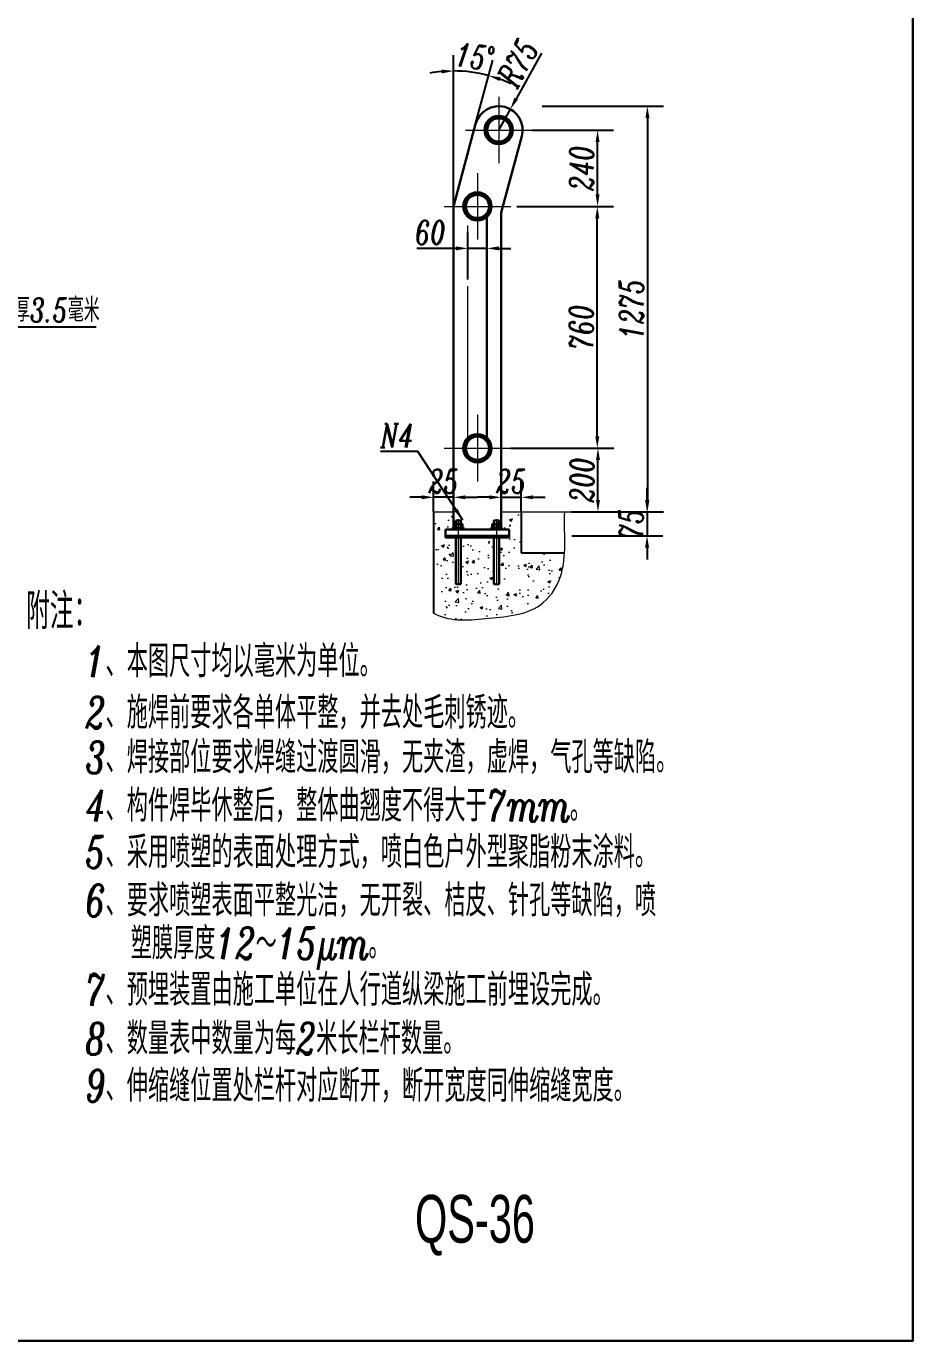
# Model space of a CAD drawing. Header units: millimetres. Extents: x -24082 to -8318, y -18393 to -12453.
# Drawn here: x -10545 to -8318, y -18393 to -15089 of the extents above; entities that cross this region are included whole.
import ezdxf
from ezdxf.enums import TextEntityAlignment as Align

# ---------------------------------------------------------------- set-up
doc = ezdxf.new("R2010")
doc.units = ezdxf.units.MM
doc.header["$LTSCALE"] = 12
doc.linetypes.add('CENTER', pattern=[50.8, 31.75, -6.35, 6.35, -6.35])
doc.layers.add('1', color=1, linetype='Continuous')
doc.layers.add('图框', color=5, linetype='Continuous')
for name, color, linetype, lineweight in [('1轮廓实线层', 1, 'Continuous', 30), ('2细线层', 7, 'Continuous', 13), ('3中心线层', 1, 'CENTER', 13), ('5剖面线层', 7, 'Continuous', 13), ('6文字层', 7, 'Continuous', 13), ('7标注层', 7, 'Continuous', 13)]:
    doc.layers.add(name, color=color, linetype=linetype, lineweight=lineweight)
doc.styles.add('ffdb', font='italc1.shx', dxfattribs={"width": 0.7, "bigfont": 'fsdb.shx'})
doc.styles.add('HZTXT', font='italc1.shx', dxfattribs={"width": 0.75, "bigfont": 'fsdb.shx'})
doc.styles.add('tk', font='fsdb_e.shx', dxfattribs={"width": 0.75, "bigfont": 'fsdb.shx'})
doc.dimstyles.new('TH_GBDIM', dxfattribs={"dimscale": 20, "dimtxt": 3, "dimasz": 1.5, "dimexe": 2, "dimexo": 0, "dimgap": 1.5, "dimtad": 1, "dimdec": 1, "dimzin": 0, "dimdsep": 46, "dimtxsty": 'HZTXT', "dimcen": 2.5, "dimclrd": 6, "dimclre": 6, "dimclrt": 6, "dimadec": 0, "dimazin": 0, "dimtfac": 0.714286, "dimtdec": 1, "dimtmove": 0, "dimatfit": 3, "dimfxl": 1, "dimtolj": 1, "dimtzin": 0, "dimarcsym": 0})

# ---------------------------------------------------------------- blocks, each defined once
blk = doc.blocks.new('*D615')
at = {"layer": '7标注层', "lineweight": -2}
for p, q in [((-9274.6, -15349.3), (-9069.9, -15349.3)), ((-9109.9, -15511.3), (-9109.9, -15379.3)), ((-9312.7, -15541.3), (-9069.9, -15541.3))]:
    blk.add_line(p, q, dxfattribs=at)
at = {"layer": '7标注层'}
for points in [[(-9114.9, -15379.3), (-9104.9, -15379.3), (-9109.9, -15349.3)], [(-9114.9, -15511.3), (-9104.9, -15511.3), (-9109.9, -15541.3)]]:
    blk.add_solid(points, dxfattribs=at)
at = {"layer": 'Defpoints', "color": 0}
for p in [(-9274.6, -15349.3), (-9109.9, -15349.3), (-9312.7, -15541.3)]:
    blk.add_point(p, dxfattribs=at)
at = {"layer": '7标注层', "insert": (-9149.9, -15445.3), "char_height": 60, "attachment_point": 5, "rotation": 90, "style": 'ffdb'}
blk.add_mtext('\\A1;240{}{}', dxfattribs=at)
blk = doc.blocks.new('*D616')
at = {"layer": '7标注层', "lineweight": -2}
for p, q in [((-9249.3, -15289.3), (-8944.6, -15289.3)), ((-8984.6, -15319.3), (-8984.6, -16279.3)), ((-9175.8, -16309.3), (-8944.6, -16309.3))]:
    blk.add_line(p, q, dxfattribs=at)
at = {"layer": '7标注层'}
for points in [[(-8989.6, -15319.3), (-8979.6, -15319.3), (-8984.6, -15289.3)], [(-8989.6, -16279.3), (-8979.6, -16279.3), (-8984.6, -16309.3)]]:
    blk.add_solid(points, dxfattribs=at)
at = {"layer": 'Defpoints', "color": 0}
for p in [(-9249.3, -15289.3), (-9175.8, -16309.3), (-8984.6, -16309.3)]:
    blk.add_point(p, dxfattribs=at)
at = {"layer": '7标注层', "insert": (-9024.6, -15799.3), "char_height": 60, "attachment_point": 5, "rotation": 90, "style": 'ffdb'}
blk.add_mtext('\\A1;1275{}{}', dxfattribs=at)
blk = doc.blocks.new('*D617')
at = {"layer": '7标注层', "lineweight": -2}
for p, q in [((-9471.7, -15541.3), (-9471.7, -15160.9)), ((-9416.1, -15333.8), (-9373.3, -15173.8))]:
    blk.add_line(p, q, dxfattribs=at)
for start, end in [(75, 90), (95.0505, 100.1011), (64.8989, 69.9495)]:
    blk.add_arc((-9471.7, -15541.3), 340.4, start, end, dxfattribs=at)
at = {"layer": '7标注层'}
for points in [[(-9501.9, -15197.2), (-9501.5, -15207.2), (-9471.7, -15200.9)], [(-9356.5, -15226.3), (-9353.5, -15216.7), (-9383.6, -15212.5)]]:
    blk.add_solid(points, dxfattribs=at)
at = {"layer": 'Defpoints', "color": 0}
for p in [(-9442.1, -15202.2), (-9416.1, -15333.8), (-9471.7, -15541.3), (-9471.7, -15541.3), (-9471.7, -16350.9)]:
    blk.add_point(p, dxfattribs=at)
at = {"layer": '7标注层', "insert": (-9417.1, -15164.8), "char_height": 60, "attachment_point": 5, "rotation": 351.7426, "style": 'ffdb'}
blk.add_mtext('\\A1;15%%d{}{}', dxfattribs=at)
blk = doc.blocks.new('*D618')
at = {"layer": '7标注层', "lineweight": -2}
for p, q in [((-9310.4, -16149.3), (-9068.8, -16149.3)), ((-9108.8, -16279.3), (-9108.8, -16179.3)), ((-9150.7, -16309.3), (-9068.8, -16309.3))]:
    blk.add_line(p, q, dxfattribs=at)
at = {"layer": '7标注层'}
for points in [[(-9113.8, -16179.3), (-9103.8, -16179.3), (-9108.8, -16149.3)], [(-9113.8, -16279.3), (-9103.8, -16279.3), (-9108.8, -16309.3)]]:
    blk.add_solid(points, dxfattribs=at)
at = {"layer": 'Defpoints', "color": 0}
for p in [(-9310.4, -16149.3), (-9108.8, -16149.3), (-9150.7, -16309.3)]:
    blk.add_point(p, dxfattribs=at)
at = {"layer": '7标注层', "insert": (-9148.8, -16229.3), "char_height": 60, "attachment_point": 5, "rotation": 90, "style": 'ffdb'}
blk.add_mtext('\\A1;200{}{}', dxfattribs=at)
blk = doc.blocks.new('*D619')
at = {"layer": '7标注层', "lineweight": -2}
for p, q in [((-8985.5, -16279.3), (-8985.5, -16249.3)), ((-9175.8, -16309.3), (-8945.5, -16309.3)), ((-8985.5, -16309.3), (-8985.5, -16369.3)), ((-9174.4, -16369.3), (-8945.5, -16369.3)), ((-8985.5, -16399.3), (-8985.5, -16429.3))]:
    blk.add_line(p, q, dxfattribs=at)
at = {"layer": '7标注层'}
for points in [[(-8990.5, -16279.3), (-8980.5, -16279.3), (-8985.5, -16309.3)], [(-8990.5, -16399.3), (-8980.5, -16399.3), (-8985.5, -16369.3)]]:
    blk.add_solid(points, dxfattribs=at)
at = {"layer": 'Defpoints', "color": 0}
for p in [(-9175.8, -16309.3), (-9174.4, -16369.3), (-8985.5, -16369.3)]:
    blk.add_point(p, dxfattribs=at)
at = {"layer": '7标注层', "insert": (-9025.5, -16339.3), "char_height": 60, "attachment_point": 5, "rotation": 90, "style": 'ffdb'}
blk.add_mtext('\\A1;75{}{}', dxfattribs=at)
blk = doc.blocks.new('*D620')
at = {"layer": '7标注层', "lineweight": -2}
for p, q in [((-9312.7, -15541.3), (-9070.5, -15541.3)), ((-9110.5, -16119.3), (-9110.5, -15571.3)), ((-9328.1, -16149.3), (-9070.5, -16149.3))]:
    blk.add_line(p, q, dxfattribs=at)
at = {"layer": '7标注层'}
for points in [[(-9115.5, -15571.3), (-9105.5, -15571.3), (-9110.5, -15541.3)], [(-9115.5, -16119.3), (-9105.5, -16119.3), (-9110.5, -16149.3)]]:
    blk.add_solid(points, dxfattribs=at)
at = {"layer": 'Defpoints', "color": 0}
for p in [(-9312.7, -15541.3), (-9110.5, -15541.3), (-9328.1, -16149.3)]:
    blk.add_point(p, dxfattribs=at)
at = {"layer": '7标注层', "insert": (-9150.5, -15845.3), "char_height": 60, "attachment_point": 5, "rotation": 90, "style": 'ffdb'}
blk.add_mtext('\\A1;760', dxfattribs=at)
blk = doc.blocks.new('*D621')
at = {"layer": '7标注层', "lineweight": -2}
for p, q in [((-9435.7, -15725.3), (-9435.7, -15606.9)), ((-9387.7, -15725.3), (-9387.7, -15606.9)), ((-9465.7, -15646.9), (-9563.7, -15646.9)), ((-9387.7, -15646.9), (-9435.7, -15646.9)), ((-9357.7, -15646.9), (-9327.7, -15646.9))]:
    blk.add_line(p, q, dxfattribs=at)
at = {"layer": '7标注层'}
for points in [[(-9465.7, -15641.9), (-9465.7, -15651.9), (-9435.7, -15646.9)], [(-9357.7, -15641.9), (-9357.7, -15651.9), (-9387.7, -15646.9)]]:
    blk.add_solid(points, dxfattribs=at)
at = {"layer": 'Defpoints', "color": 0}
for p in [(-9435.7, -15646.9), (-9435.7, -15725.3), (-9387.7, -15725.3)]:
    blk.add_point(p, dxfattribs=at)
at = {"layer": '7标注层', "insert": (-9529.7, -15606.9), "char_height": 60, "attachment_point": 5, "style": 'ffdb'}
blk.add_mtext('\\A1;60{}{}', dxfattribs=at)
blk = doc.blocks.new('*D622')
at = {"layer": '7标注层', "lineweight": -2}
for p, q in [((-9250.5, -15155.9), (-9314.4, -15270.7)), ((-9358.2, -15349.3), (-9329, -15296.9))]:
    blk.add_line(p, q, dxfattribs=at)
at = {"layer": '7标注层'}
blk.add_solid([(-9318.8, -15268.2), (-9310, -15273.1), (-9329, -15296.9)], dxfattribs=at)
at = {"layer": 'Defpoints', "color": 0}
for p in [(-9329, -15296.9), (-9358.2, -15349.3)]:
    blk.add_point(p, dxfattribs=at)
at = {"layer": '7标注层', "insert": (-9310.1, -15180.7), "char_height": 60, "attachment_point": 5, "rotation": 60.9041, "style": 'ffdb'}
blk.add_mtext('\\A1;R75{}{}', dxfattribs=at)
blk = doc.blocks.new('*D592')
at = {"layer": '7标注层', "lineweight": -2}
for p, q in [((-9521.7, -16309.3), (-9521.7, -16232.7)), ((-9471.7, -16309.3), (-9471.7, -16232.7)), ((-9551.7, -16272.7), (-9581.7, -16272.7)), ((-9471.7, -16272.7), (-9521.7, -16272.7)), ((-9441.7, -16272.7), (-9411.7, -16272.7))]:
    blk.add_line(p, q, dxfattribs=at)
at = {"layer": '7标注层'}
for points in [[(-9551.7, -16267.7), (-9551.7, -16277.7), (-9521.7, -16272.7)], [(-9441.7, -16267.7), (-9441.7, -16277.7), (-9471.7, -16272.7)]]:
    blk.add_solid(points, dxfattribs=at)
at = {"layer": 'Defpoints', "color": 0}
for p in [(-9521.7, -16272.7), (-9521.7, -16309.3), (-9471.7, -16309.3)]:
    blk.add_point(p, dxfattribs=at)
at = {"layer": '7标注层', "insert": (-9496.7, -16232.7), "char_height": 60, "attachment_point": 5, "style": 'ffdb'}
blk.add_mtext('\\A1;25', dxfattribs=at)
blk = doc.blocks.new('*D593')
at = {"layer": '7标注层', "lineweight": -2}
for p, q in [((-9351.7, -16309.3), (-9351.7, -16232.7)), ((-9301.7, -16309.3), (-9301.7, -16232.7)), ((-9381.7, -16272.7), (-9411.7, -16272.7)), ((-9351.7, -16272.7), (-9301.7, -16272.7)), ((-9271.7, -16272.7), (-9241.7, -16272.7))]:
    blk.add_line(p, q, dxfattribs=at)
at = {"layer": '7标注层'}
for points in [[(-9381.7, -16267.7), (-9381.7, -16277.7), (-9351.7, -16272.7)], [(-9271.7, -16267.7), (-9271.7, -16277.7), (-9301.7, -16272.7)]]:
    blk.add_solid(points, dxfattribs=at)
at = {"layer": 'Defpoints', "color": 0}
for p in [(-9301.7, -16272.7), (-9351.7, -16309.3), (-9301.7, -16309.3)]:
    blk.add_point(p, dxfattribs=at)
at = {"layer": '7标注层', "insert": (-9326.7, -16232.7), "char_height": 60, "attachment_point": 5, "style": 'ffdb'}
blk.add_mtext('\\A1;25', dxfattribs=at)

msp = doc.modelspace()

# ---------------------------------------------------------------- hatches: boundary and pattern name
at = {"layer": '5剖面线层'}
h = msp.add_hatch(dxfattribs=at)
h.set_pattern_fill('AR-CONC', color=256, scale=0.4, style=0)
h.set_pattern_definition([(50, (-15027.17, -19104.534), (72.87387, -6.37563), [7.62, -83.82]), (355, (-15027.17, -19104.534), (-14.0971, 76.4227), [6.096, -67.056]), (100.451, (-15021.1, -19105.065), (58.777, 70.0467), [6.476, -71.236]), (46.1842, (-15027.17, -19084.21), (108.4316, -16.8169), [11.43, -125.73]), (96.6356, (-15018.13, -19085.62), (94.9617, 98.9702), [9.714, -106.854]), (351.184, (-15027.17, -19084.21), (94.9618, 98.97), [9.144, -100.584]), (21, (-15017.01, -19089.294), (60.64595, -40.9062), [7.62, -83.82]), (326, (-15017.01, -19089.294), (24.7208, 73.6752), [6.096, -67.056]), (71.4514, (-15011.956, -19092.7), (85.3666, 32.76914), [6.476, -71.236]), (37.5, (-15027.17, -19104.534), (1.23544, 33.82202), [0, -66.2432, 0, -68.072, 0, -67.31]), (7.5, (-15027.17, -19104.534), (26.72787, 40.07223), [0, -38.8112, 0, -64.7192, 0, -25.654]), (327.5, (-15049.826, -19104.534), (54.23624, -2.2915), [0, -25.4, 0, -79.248, 0, -105.156]), (317.5, (-15059.986, -19104.534), (59.25167, 10.1706), [0, -33.02, 0, -52.6288, 0, -74.676])])
edge = h.paths.add_edge_path()
edge.add_line((-9301.736, -16412.694), (-9301.736, -16309.306))
edge.add_line((-9301.736, -16309.306), (-9351.736, -16309.306))
edge.add_line((-9351.736, -16309.306), (-9351.736, -16350.906))
edge.add_line((-9351.736, -16350.906), (-9347.736, -16350.906))
edge.add_line((-9347.736, -16350.906), (-9347.736, -16353.306))
edge.add_line((-9347.736, -16353.306), (-9331.736, -16353.306))
edge.add_line((-9331.736, -16353.306), (-9331.736, -16374.106))
edge.add_line((-9331.736, -16374.106), (-9357.336, -16374.106))
edge.add_line((-9357.336, -16374.106), (-9357.336, -16462.106))
edge.add_arc((-9341.336, -16462.106), 16, 180, 270)
edge.add_line((-9341.336, -16478.106), (-9306.136, -16478.106))
edge.add_line((-9306.136, -16478.106), (-9306.136, -16490.906))
edge.add_line((-9306.136, -16490.906), (-9341.336, -16490.906))
edge.add_arc((-9341.336, -16462.106), 28.8, 180, 270, ccw=False)
edge.add_line((-9370.136, -16462.106), (-9370.136, -16374.106))
edge.add_line((-9370.136, -16374.106), (-9453.336, -16374.106))
edge.add_line((-9453.336, -16374.106), (-9453.336, -16462.106))
edge.add_arc((-9482.136, -16462.106), 28.8, -90, 0, ccw=False)
edge.add_line((-9482.136, -16490.906), (-9517.336, -16490.906))
edge.add_line((-9517.336, -16490.906), (-9517.336, -16478.106))
edge.add_line((-9517.336, -16478.106), (-9482.136, -16478.106))
edge.add_arc((-9482.136, -16462.106), 16, 270, 360)
edge.add_line((-9466.136, -16462.106), (-9466.136, -16374.106))
edge.add_line((-9466.136, -16374.106), (-9491.736, -16374.106))
edge.add_line((-9491.736, -16374.106), (-9491.736, -16353.306))
edge.add_line((-9491.736, -16353.306), (-9475.736, -16353.306))
edge.add_line((-9475.736, -16353.306), (-9475.736, -16350.906))
edge.add_line((-9475.736, -16350.906), (-9471.736, -16350.906))
edge.add_line((-9471.736, -16350.906), (-9471.736, -16309.306))
edge.add_line((-9471.736, -16309.306), (-9521.736, -16309.306))
edge.add_line((-9521.736, -16309.306), (-9521.736, -16563.669))
edge.add_line((-9521.736, -16563.669), (-9521.05, -16564.069))
edge.add_line((-9521.05, -16564.069), (-9518.324, -16565.563))
edge.add_line((-9518.324, -16565.563), (-9515.571, -16566.976))
edge.add_line((-9515.571, -16566.976), (-9512.792, -16568.308))
edge.add_line((-9512.792, -16568.308), (-9509.987, -16569.56))
edge.add_line((-9509.987, -16569.56), (-9507.157, -16570.735))
edge.add_line((-9507.157, -16570.735), (-9504.302, -16571.834))
edge.add_line((-9504.302, -16571.834), (-9501.424, -16572.86))
edge.add_line((-9501.424, -16572.86), (-9498.522, -16573.813))
edge.add_line((-9498.522, -16573.813), (-9495.598, -16574.697))
edge.add_line((-9495.598, -16574.697), (-9492.652, -16575.514))
edge.add_line((-9492.652, -16575.514), (-9489.684, -16576.264))
edge.add_line((-9489.684, -16576.264), (-9486.695, -16576.951))
edge.add_line((-9486.695, -16576.951), (-9483.686, -16577.576))
edge.add_line((-9483.686, -16577.576), (-9480.658, -16578.141))
edge.add_line((-9480.658, -16578.141), (-9477.61, -16578.648))
edge.add_line((-9477.61, -16578.648), (-9474.543, -16579.098))
edge.add_line((-9474.543, -16579.098), (-9471.458, -16579.495))
edge.add_line((-9471.458, -16579.495), (-9468.356, -16579.84))
edge.add_line((-9468.356, -16579.84), (-9465.238, -16580.134))
edge.add_line((-9465.238, -16580.134), (-9462.102, -16580.381))
edge.add_line((-9462.102, -16580.381), (-9458.952, -16580.581))
edge.add_line((-9458.952, -16580.581), (-9455.786, -16580.736))
edge.add_line((-9455.786, -16580.736), (-9452.606, -16580.85))
edge.add_line((-9452.606, -16580.85), (-9449.411, -16580.923))
edge.add_line((-9449.411, -16580.923), (-9446.204, -16580.957))
edge.add_line((-9446.204, -16580.957), (-9442.983, -16580.956))
edge.add_line((-9442.983, -16580.956), (-9439.751, -16580.919))
edge.add_line((-9439.751, -16580.919), (-9436.507, -16580.85))
edge.add_line((-9436.507, -16580.85), (-9433.252, -16580.75))
edge.add_line((-9433.252, -16580.75), (-9429.986, -16580.622))
edge.add_line((-9429.986, -16580.622), (-9426.711, -16580.467))
edge.add_line((-9426.711, -16580.467), (-9423.426, -16580.287))
edge.add_line((-9423.426, -16580.287), (-9420.133, -16580.085))
edge.add_line((-9420.133, -16580.085), (-9416.832, -16579.861))
edge.add_line((-9416.832, -16579.861), (-9413.523, -16579.619))
edge.add_line((-9413.523, -16579.619), (-9410.207, -16579.36))
edge.add_line((-9410.207, -16579.36), (-9406.885, -16579.086))
edge.add_line((-9406.885, -16579.086), (-9403.557, -16578.798))
edge.add_line((-9403.557, -16578.798), (-9400.225, -16578.5))
edge.add_line((-9400.225, -16578.5), (-9396.887, -16578.193))
edge.add_line((-9396.887, -16578.193), (-9393.545, -16577.878))
edge.add_line((-9393.545, -16577.878), (-9390.201, -16577.558))
edge.add_line((-9390.201, -16577.558), (-9386.853, -16577.235))
edge.add_line((-9386.853, -16577.235), (-9383.503, -16576.911))
edge.add_line((-9383.503, -16576.911), (-9380.151, -16576.587))
edge.add_line((-9380.151, -16576.587), (-9376.799, -16576.263))
edge.add_line((-9376.799, -16576.263), (-9373.447, -16575.938))
edge.add_line((-9373.447, -16575.938), (-9370.096, -16575.609))
edge.add_line((-9370.096, -16575.609), (-9366.748, -16575.275))
edge.add_line((-9366.748, -16575.275), (-9363.403, -16574.935))
edge.add_line((-9363.403, -16574.935), (-9360.063, -16574.586))
edge.add_line((-9360.063, -16574.586), (-9356.728, -16574.227))
edge.add_line((-9356.728, -16574.227), (-9353.4, -16573.856))
edge.add_line((-9353.4, -16573.856), (-9350.08, -16573.472))
edge.add_line((-9350.08, -16573.472), (-9346.769, -16573.073))
edge.add_line((-9346.769, -16573.073), (-9343.467, -16572.656))
edge.add_line((-9343.467, -16572.656), (-9340.177, -16572.222))
edge.add_line((-9340.177, -16572.222), (-9336.898, -16571.767))
edge.add_line((-9336.898, -16571.767), (-9333.633, -16571.29))
edge.add_line((-9333.633, -16571.29), (-9330.381, -16570.79))
edge.add_line((-9330.381, -16570.79), (-9327.145, -16570.264))
edge.add_line((-9327.145, -16570.264), (-9323.925, -16569.711))
edge.add_line((-9323.925, -16569.711), (-9320.722, -16569.13))
edge.add_line((-9320.722, -16569.13), (-9317.537, -16568.518))
edge.add_line((-9317.537, -16568.518), (-9314.372, -16567.874))
edge.add_line((-9314.372, -16567.874), (-9311.228, -16567.196))
edge.add_line((-9311.228, -16567.196), (-9308.105, -16566.483))
edge.add_line((-9308.105, -16566.483), (-9305.004, -16565.733))
edge.add_line((-9305.004, -16565.733), (-9301.927, -16564.944))
edge.add_line((-9301.927, -16564.944), (-9298.875, -16564.114))
edge.add_line((-9298.875, -16564.114), (-9295.849, -16563.243))
edge.add_line((-9295.849, -16563.243), (-9292.849, -16562.327))
edge.add_line((-9292.849, -16562.327), (-9289.878, -16561.366))
edge.add_line((-9289.878, -16561.366), (-9286.935, -16560.357))
edge.add_line((-9286.935, -16560.357), (-9284.022, -16559.299))
edge.add_line((-9284.022, -16559.299), (-9281.141, -16558.191))
edge.add_line((-9281.141, -16558.191), (-9278.291, -16557.031))
edge.add_line((-9278.291, -16557.031), (-9275.475, -16555.816))
edge.add_line((-9275.475, -16555.816), (-9272.693, -16554.545))
edge.add_line((-9272.693, -16554.545), (-9269.946, -16553.217))
edge.add_line((-9269.946, -16553.217), (-9267.236, -16551.83))
edge.add_line((-9267.236, -16551.83), (-9264.563, -16550.383))
edge.add_line((-9264.563, -16550.383), (-9261.928, -16548.872))
edge.add_line((-9261.928, -16548.872), (-9259.333, -16547.298))
edge.add_line((-9259.333, -16547.298), (-9256.779, -16545.657))
edge.add_line((-9256.779, -16545.657), (-9254.266, -16543.949))
edge.add_line((-9254.266, -16543.949), (-9251.796, -16542.172))
edge.add_line((-9251.796, -16542.172), (-9249.37, -16540.323))
edge.add_line((-9249.37, -16540.323), (-9246.989, -16538.402))
edge.add_line((-9246.989, -16538.402), (-9244.653, -16536.407))
edge.add_line((-9244.653, -16536.407), (-9242.364, -16534.341))
edge.add_line((-9242.364, -16534.341), (-9240.122, -16532.205))
edge.add_line((-9240.122, -16532.205), (-9237.927, -16530.001))
edge.add_line((-9237.927, -16530.001), (-9235.78, -16527.733))
edge.add_line((-9235.78, -16527.733), (-9233.681, -16525.403))
edge.add_line((-9233.681, -16525.403), (-9231.631, -16523.013))
edge.add_line((-9231.631, -16523.013), (-9229.629, -16520.565))
edge.add_line((-9229.629, -16520.565), (-9227.678, -16518.063))
edge.add_line((-9227.678, -16518.063), (-9225.777, -16515.507))
edge.add_line((-9225.777, -16515.507), (-9223.926, -16512.902))
edge.add_line((-9223.926, -16512.902), (-9222.126, -16510.249))
edge.add_line((-9222.126, -16510.249), (-9220.377, -16507.55))
edge.add_line((-9220.377, -16507.55), (-9218.681, -16504.809))
edge.add_line((-9218.681, -16504.809), (-9217.037, -16502.027))
edge.add_line((-9217.037, -16502.027), (-9215.446, -16499.206))
edge.add_line((-9215.446, -16499.206), (-9213.908, -16496.351))
edge.add_line((-9213.908, -16496.351), (-9212.424, -16493.461))
edge.add_line((-9212.424, -16493.461), (-9210.994, -16490.541))
edge.add_line((-9210.994, -16490.541), (-9209.619, -16487.593))
edge.add_line((-9209.619, -16487.593), (-9208.299, -16484.618))
edge.add_line((-9208.299, -16484.618), (-9207.035, -16481.62))
edge.add_line((-9207.035, -16481.62), (-9205.827, -16478.601))
edge.add_line((-9205.827, -16478.601), (-9204.675, -16475.563))
edge.add_line((-9204.675, -16475.563), (-9203.581, -16472.508))
edge.add_line((-9203.581, -16472.508), (-9202.544, -16469.439))
edge.add_line((-9202.544, -16469.439), (-9201.565, -16466.359))
edge.add_line((-9201.565, -16466.359), (-9200.644, -16463.27))
edge.add_line((-9200.644, -16463.27), (-9199.782, -16460.174))
edge.add_line((-9199.782, -16460.174), (-9198.98, -16457.074))
edge.add_line((-9198.98, -16457.074), (-9198.234, -16453.969))
edge.add_line((-9198.234, -16453.969), (-9197.543, -16450.859))
edge.add_line((-9197.543, -16450.859), (-9196.905, -16447.746))
edge.add_line((-9196.905, -16447.746), (-9196.318, -16444.629))
edge.add_line((-9196.318, -16444.629), (-9195.78, -16441.508))
edge.add_line((-9195.78, -16441.508), (-9195.289, -16438.383))
edge.add_line((-9195.289, -16438.383), (-9194.843, -16435.256))
edge.add_line((-9194.843, -16435.256), (-9194.441, -16432.125))
edge.add_line((-9194.441, -16432.125), (-9194.079, -16428.991))
edge.add_line((-9194.079, -16428.991), (-9193.757, -16425.855))
edge.add_line((-9193.757, -16425.855), (-9193.471, -16422.716))
edge.add_line((-9193.471, -16422.716), (-9193.221, -16419.576))
edge.add_line((-9193.221, -16419.576), (-9193.003, -16416.432))
edge.add_line((-9193.003, -16416.432), (-9192.817, -16413.287))
edge.add_line((-9192.817, -16413.287), (-9192.788, -16412.694))
edge.add_line((-9192.788, -16412.694), (-9301.736, -16412.694))

# ---------------------------------------------------------------- linework, layer by layer
for p, q in [((-9521.736, -16309.306), (-9521.736, -16563.678)), ((-9301.736, -16309.306), (-9301.736, -16412.694)), ((-9301.736, -16412.694), (-9192.216, -16412.694))]:
    msp.add_line(p, q)
for points in [[(-16718.125, -12453.117), (-8318.125, -12453.117), (-8318.125, -18393.117), (-16718.125, -18393.117)], [(-8318.125, -12453.118), (-8318.125, -18393.118), (-16718.125, -18393.118), (-16718.125, -12453.118)]]:
    msp.add_lwpolyline(points, close=True)
at = {"color": 7}
msp.add_lwpolyline([(-16718.125, -18393.118), (-8318.125, -18393.118), (-8318.125, -12453.118), (-16718.125, -12453.118)], close=True, dxfattribs=at)
at = {"layer": '1', "color": 6, "linetype": 'Continuous', "flags": 128}
msp.add_lwpolyline([(-10369.626, -15845.358), (-10921.742, -15845.358), (-11016.097, -16012.033), (-10993.618, -15945.489)], dxfattribs=at)
at = {"layer": '1轮廓实线层'}
for p, q in [((-9471.736, -15541.306), (-9416.129, -15333.776)), ((-9351.736, -15557.104), (-9300.218, -15364.835)), ((-9471.736, -16350.906), (-9471.736, -15541.306)), ((-9351.736, -16350.906), (-9351.736, -15557.104)), ((-9387.736, -16123.012), (-9387.736, -15567.599)), ((-9491.736, -16353.306), (-9331.736, -16353.306)), ((-9491.736, -16374.106), (-9491.736, -16353.306)), ((-9475.736, -16350.906), (-9475.736, -16353.306)), ((-9459.736, -16350.906), (-9475.736, -16350.906)), ((-9475.736, -16353.306), (-9459.736, -16353.306)), ((-9470.436, -16350.077), (-9470.436, -16339.894)), ((-9467.761, -16339.066), (-9451.711, -16339.066)), ((-9467.761, -16350.906), (-9451.711, -16350.906)), ((-9466.136, -16339.066), (-9466.136, -16330.906)), ((-9453.336, -16330.906), (-9466.136, -16330.906)), ((-9465.086, -16350.077), (-9465.086, -16339.894)), ((-9459.736, -16350.906), (-9443.736, -16350.906)), ((-9459.736, -16353.306), (-9363.736, -16353.306)), ((-9443.736, -16353.306), (-9459.736, -16353.306)), ((-9454.386, -16350.077), (-9454.386, -16339.894)), ((-9453.336, -16339.066), (-9453.336, -16330.906)), ((-9449.036, -16350.077), (-9449.036, -16339.894)), ((-9443.736, -16350.906), (-9443.736, -16353.306)), ((-9363.736, -16350.906), (-9379.736, -16350.906)), ((-9379.736, -16350.906), (-9379.736, -16353.306)), ((-9379.736, -16353.306), (-9363.736, -16353.306)), ((-9374.436, -16350.077), (-9374.436, -16339.894)), ((-9371.761, -16339.066), (-9355.711, -16339.066)), ((-9371.761, -16350.906), (-9355.711, -16350.906)), ((-9370.136, -16339.066), (-9370.136, -16330.906)), ((-9357.336, -16330.906), (-9370.136, -16330.906)), ((-9369.086, -16350.077), (-9369.086, -16339.894)), ((-9363.736, -16350.906), (-9347.736, -16350.906)), ((-9347.736, -16353.306), (-9363.736, -16353.306)), ((-9358.386, -16350.077), (-9358.386, -16339.894)), ((-9357.336, -16339.066), (-9357.336, -16330.906)), ((-9353.036, -16350.077), (-9353.036, -16339.894)), ((-9347.736, -16350.906), (-9347.736, -16353.306)), ((-9331.736, -16374.106), (-9331.736, -16353.306)), ((-9491.736, -16369.306), (-9331.736, -16369.306)), ((-9491.736, -16374.106), (-9331.736, -16374.106)), ((-9466.136, -16490.906), (-9466.136, -16374.106)), ((-9453.336, -16490.906), (-9453.336, -16374.106)), ((-9370.136, -16490.906), (-9370.136, -16374.106)), ((-9357.336, -16490.906), (-9357.336, -16374.106)), ((-9466.136, -16490.906), (-9453.336, -16490.906)), ((-9370.136, -16490.906), (-9357.336, -16490.906))]:
    msp.add_line(p, q, dxfattribs=at)
for centre, radius in [((-9358.174, -15349.306), 35.6), ((-9358.174, -15349.306), 32.8), ((-9358.174, -15349.306), 32), ((-9358.174, -15349.306), 29.2), ((-9411.736, -15541.306), 35.6), ((-9411.736, -15541.306), 32.8), ((-9411.736, -15541.306), 32), ((-9411.736, -15541.306), 29.2), ((-9411.736, -16149.306), 35.6), ((-9411.736, -16149.306), 32.8), ((-9411.736, -16149.306), 32), ((-9411.736, -16149.306), 29.2)]:
    msp.add_circle(centre, radius, dxfattribs=at)
for centre, radius, start, end in [((-9358.174, -15349.306), 60, 345, 165), ((-9467.761, -16343.797), 4.731, 55.570715, 124.429285), ((-9467.761, -16346.174), 4.731, 235.570715, 304.429285), ((-9459.736, -16356.747), 17.682, 72.387947, 107.612053), ((-9459.736, -16333.224), 17.682, 252.387947, 287.612053), ((-9451.711, -16343.797), 4.731, 55.570715, 124.429285), ((-9451.711, -16346.174), 4.731, 235.570715, 304.429285), ((-9371.761, -16343.797), 4.731, 55.570715, 124.429285), ((-9371.761, -16346.174), 4.731, 235.570715, 304.429285), ((-9363.736, -16356.747), 17.682, 72.387947, 107.612053), ((-9363.736, -16333.224), 17.682, 252.387947, 287.612053), ((-9355.711, -16343.797), 4.731, 55.570715, 124.429285), ((-9355.711, -16346.174), 4.731, 235.570715, 304.429285)]:
    msp.add_arc(centre, radius, start, end, dxfattribs=at)
at = {"layer": '2细线层'}
for p, q in [((-9464.856, -16339.066), (-9464.856, -16330.906)), ((-9454.616, -16339.066), (-9454.616, -16330.906)), ((-9368.856, -16339.066), (-9368.856, -16330.906)), ((-9358.616, -16339.066), (-9358.616, -16330.906))]:
    msp.add_line(p, q, dxfattribs=at)
msp.add_open_spline([(-9521.736, -16563.678), (-9520.175, -16564.575), (-9479.631, -16586.649), (-9380.867, -16576.211), (-9249.574, -16564.724), (-9194.138, -16465.667), (-9191.202, -16384.697), (-9193.41, -16334.11), (-9192.217, -16309.306)], degree=3, knots=[282.78605728, 282.78605728, 282.78605728, 282.78605728, 288.24196881, 423.18624812, 564.01636267, 654.93682741, 732.13869509, 806.63947016, 806.63947016, 806.63947016, 806.63947016], dxfattribs=at)
at = {"layer": '3中心线层', "color": 6}
for p, q in [((-9358.174, -15265.706), (-9358.174, -15432.906)), ((-9441.774, -15349.306), (-9274.574, -15349.306)), ((-9411.736, -15457.706), (-9411.736, -15624.906)), ((-9495.336, -15541.306), (-9328.136, -15541.306)), ((-9435.736, -16123.012), (-9435.736, -15567.599)), ((-9411.736, -16065.706), (-9411.736, -16232.906)), ((-9495.336, -16149.306), (-9328.136, -16149.306))]:
    msp.add_line(p, q, dxfattribs=at)
at = {"layer": '3中心线层', "color": 2}
for p, q in [((-9459.736, -16327.823), (-9459.736, -16490.906)), ((-9363.736, -16327.823), (-9363.736, -16490.906))]:
    msp.add_line(p, q, dxfattribs=at)
at = {"layer": '7标注层'}
for p, q in [((-9521.736, -16309.306), (-9471.736, -16309.306)), ((-9351.736, -16309.306), (-9150.691, -16309.306))]:
    msp.add_line(p, q, dxfattribs=at)
at = {"layer": '图框', "color": 0, "linetype": 'Continuous'}
msp.add_lwpolyline([(-16718.125, -18393.118), (-16718.125, -12453.118), (-8318.125, -12453.118), (-8318.125, -18393.118), (-16718.125, -18393.118)], dxfattribs=at)

# ---------------------------------------------------------------- texts
at = {"layer": '6文字层', "color": 6, "style": 'ffdb', "width": 0.7}
msp.add_text('套管%%c80钢管，壁厚3.5毫米', height=60, dxfattribs=at).set_placement((-10926.891, -15831.691))
msp.add_text('附注：', height=90, dxfattribs=at).set_placement((-10456.068, -16631.073), align=Align.BOTTOM_CENTER)
for s, p in [('1、本图尺寸均以毫米为单位。', (-10396.345, -16748.948)), ('2、施焊前要求各单体平整，并去处毛刺锈迹。', (-10396.345, -16878.073)), ('3、焊接部位要求焊缝过渡圆滑，无夹渣，虚焊，气孔等缺陷。', (-10396.345, -16990.385)), ('4、构件焊毕休整后，整体曲翘度不得大于7mm。', (-10396.345, -17111.926)), ('5、采用喷塑的表面处理方式，喷白色户外型聚脂粉末涂料。', (-10396.345, -17228.852)), ('6、要求喷塑表面平整光洁，无开裂、桔皮、针孔等缺陷，喷', (-10396.345, -17350.393)), ('  塑膜厚度12～15μm。', (-10359.394, -17458.09)), ('7、预埋装置由施工单位在人行道纵梁施工前埋设完成。', (-10396.345, -17575.016)), ('8、数量表中数量为每2米长栏杆数量。', (-10396.345, -17697.593)), ('9、伸缩缝位置处栏杆对应断开，断开宽度同伸缩缝宽度。', (-10396.345, -17816.37))]:
    msp.add_text(s, height=80, dxfattribs=at).set_placement(p, align=Align.BOTTOM_LEFT)
at = {"layer": '6文字层', "color": 6, "insert": (-9654.995, -16117.823), "char_height": 60, "attachment_point": 4, "style": 'ffdb'}
msp.add_mtext('N4', dxfattribs=at)
at = {"layer": '图框', "color": 0, "style": 'tk', "width": 0.65}
msp.add_text('QS-36', height=120, dxfattribs=at).set_placement((-9568.568, -18146.678))

# ---------------------------------------------------------------- dimensions: what is measured, and where the dimension line sits
at = {"layer": '7标注层', "color": 6}
dim = msp.add_radius_dim(center=(-9358.174, -15349.306), mpoint=(-9328.997, -15296.877), text='R75{}{}', dimstyle='TH_GBDIM', override={"dimgap": 0.5, "dimtxsty": 'ffdb', "dimclrd": 256, "dimclre": 256, "dimclrt": 256}, dxfattribs=at)
dim.commit()
dim.dimension.update_dxf_attribs({"geometry": '*D622', "text_midpoint": (-9310.135, -15180.725)})
dim = msp.add_angular_dim_2l(base=(-9442.065, -15202.156), line1=((-9471.736, -15541.306), (-9416.129, -15333.776)), line2=((-9471.736, -16350.906), (-9471.736, -15541.306)), text='15%%d{}{}', dimstyle='TH_GBDIM', override={"dimgap": 0.5, "dimtxsty": 'ffdb', "dimclrd": 256, "dimclre": 256, "dimclrt": 256, "dimadec": 1}, dxfattribs=at)
dim.commit()
dim.dimension.update_dxf_attribs({"geometry": '*D617', "text_midpoint": (-9422.841, -15204.39), "dimtype": 162})
at = {"layer": '7标注层'}
for base, p1, p2, text, picture, middle in [((-8984.645, -16309.306), (-9249.339, -15289.306), (-9175.754, -16309.306), '1275{}{}', '*D616', (-9024.645, -15799.306)), ((-9109.89, -15349.306), (-9312.698, -15541.306), (-9274.574, -15349.306), '240{}{}', '*D615', (-9149.89, -15445.306)), ((-9110.531, -15541.306), (-9328.136, -16149.306), (-9312.698, -15541.306), '760', '*D620', (-9150.531, -15845.306)), ((-9108.824, -16149.306), (-9150.691, -16309.306), (-9310.384, -16149.306), '200{}{}', '*D618', (-9148.824, -16229.306))]:
    dim = msp.add_linear_dim(base=base, p1=p1, p2=p2, angle=90, text=text, dimstyle='TH_GBDIM', override={"dimgap": 0.5, "dimtxsty": 'ffdb', "dimclrd": 256, "dimclre": 256, "dimclrt": 256}, dxfattribs=at)
    dim.commit()
    dim.dimension.update_dxf_attribs({"geometry": picture, "text_midpoint": middle})
dim = msp.add_linear_dim(base=(-9435.736, -15646.901), p1=(-9387.736, -15725.306), p2=(-9435.736, -15725.306), text='60{}{}', dimstyle='TH_GBDIM', override={"dimgap": 0.5, "dimtxsty": 'ffdb', "dimclrd": 256, "dimclre": 256, "dimclrt": 256}, dxfattribs=at)
dim.commit()
dim.dimension.update_dxf_attribs({"geometry": '*D621', "text_midpoint": (-9529.736, -15606.901)})
dim = msp.add_linear_dim(base=(-9521.736, -16272.671), p1=(-9471.736, -16309.306), p2=(-9521.736, -16309.306), text='25', dimstyle='TH_GBDIM', override={"dimgap": 0.5, "dimtxsty": 'ffdb', "dimclrd": 256, "dimclre": 256, "dimclrt": 256}, dxfattribs=at)
dim.commit()
dim.dimension.update_dxf_attribs({"geometry": '*D592', "text_midpoint": (-9496.736, -16272.671), "dimtype": 160})
for base, p1, p2, angle, text, picture, middle in [((-9301.736, -16272.671), (-9351.736, -16309.306), (-9301.736, -16309.306), 180, '25', '*D593', (-9326.736, -16272.671)), ((-8985.51, -16369.306), (-9175.754, -16309.306), (-9174.44, -16369.306), 90, '75{}{}', '*D619', (-8985.51, -16339.306))]:
    dim = msp.add_linear_dim(base=base, p1=p1, p2=p2, angle=angle, text=text, dimstyle='TH_GBDIM', override={"dimgap": 0.5, "dimtxsty": 'ffdb', "dimclrd": 256, "dimclre": 256, "dimclrt": 256}, dxfattribs=at)
    dim.commit()
    dim.dimension.update_dxf_attribs({"geometry": picture, "text_midpoint": middle, "dimtype": 160})

# ---------------------------------------------------------------- leaders
at = {"layer": '7标注层', "color": 6, "annotation_type": 0, "has_hookline": 1, "hookline_direction": 1, "text_width": 53.333}
msp.add_leader([(-9448.628, -16329.971), (-9561.662, -16157.823), (-9591.662, -16157.823)], dimstyle='TH_GBDIM', override={"dimgap": 0.5, "dimtxsty": 'ffdb', "dimclrd": 256, "dimclre": 256, "dimclrt": 256}, dxfattribs=at)

doc.saveas('drawing.dxf')
